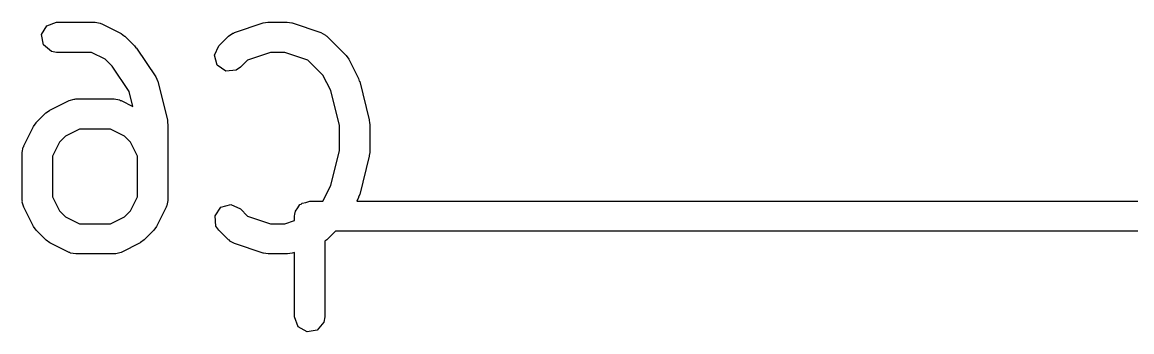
# Model space of a CAD drawing. Extents: x 3.18 to 5.53, y -3.25 to -0.52.
# Drawn here: x 4.2697 to 4.4861, y -1.6712 to -1.6107 of the extents above; entities that cross this region are included whole.
import ezdxf

# ---------------------------------------------------------------- set-up
doc = ezdxf.new("R2010")
doc.units = 0
doc.header["$MEASUREMENT"] = 0
doc.layers.add('BLACK', color=7, linetype='CONTINUOUS')

msp = doc.modelspace()

# ---------------------------------------------------------------- linework, layer by layer
at = {"layer": 'BLACK', "linetype": 'CONTINUOUS'}
for p, q in [((4.27351, -1.61316), (4.27452, -1.61141)), ((4.27452, -1.61141), (4.27642, -1.61072)), ((4.27642, -1.61072), (4.28392, -1.61072)), ((4.28392, -1.61072), (4.28493, -1.6109)), ((4.28493, -1.6109), (4.28507, -1.61101)), ((4.28507, -1.61101), (4.28524, -1.61103)), ((4.28524, -1.61103), (4.28899, -1.61291)), ((4.31111, -1.61275), (4.31673, -1.61087)), ((4.31673, -1.61087), (4.31761, -1.61074)), ((4.31761, -1.61074), (4.31767, -1.61072)), ((4.31767, -1.61072), (4.32142, -1.61072)), ((4.32142, -1.61072), (4.32229, -1.61088)), ((4.32229, -1.61088), (4.32235, -1.61087)), ((4.32235, -1.61087), (4.32798, -1.61275)), ((4.27387, -1.61515), (4.27351, -1.61316)), ((4.28899, -1.61291), (4.2897, -1.61344)), ((4.2897, -1.61344), (4.28976, -1.61346)), ((4.28976, -1.61346), (4.29163, -1.61534)), ((4.30808, -1.61534), (4.30996, -1.61346)), ((4.30996, -1.61346), (4.3108, -1.61287)), ((4.3108, -1.61287), (4.31097, -1.61286)), ((4.31097, -1.61286), (4.31111, -1.61275)), ((4.32798, -1.61275), (4.32888, -1.61324)), ((4.32888, -1.61324), (4.32897, -1.61339)), ((4.32897, -1.61339), (4.32913, -1.61346)), ((4.32913, -1.61346), (4.33288, -1.61721)), ((4.27541, -1.61645), (4.27387, -1.61515)), ((4.29163, -1.61534), (4.29189, -1.61571)), ((4.29189, -1.61571), (4.292, -1.61579)), ((4.292, -1.61579), (4.29575, -1.62141)), ((4.30723, -1.61717), (4.30808, -1.61534)), ((4.27642, -1.61663), (4.27541, -1.61645)), ((4.28322, -1.61663), (4.27642, -1.61663)), ((4.28592, -1.61798), (4.28322, -1.61663)), ((4.28725, -1.61931), (4.28592, -1.61798)), ((4.30775, -1.61912), (4.30723, -1.61717)), ((4.31364, -1.61813), (4.31226, -1.61951)), ((4.31815, -1.61663), (4.31364, -1.61813)), ((4.32094, -1.61663), (4.31815, -1.61663)), ((4.32545, -1.61813), (4.32094, -1.61663)), ((4.32836, -1.62105), (4.32545, -1.61813)), ((4.33288, -1.61721), (4.33339, -1.61794)), ((4.33339, -1.61794), (4.33343, -1.61798)), ((4.33343, -1.61798), (4.33531, -1.62173)), ((4.29056, -1.62426), (4.28725, -1.61931)), ((4.3094, -1.62028), (4.30775, -1.61912)), ((4.31142, -1.6201), (4.3094, -1.62028)), ((4.31226, -1.61951), (4.31142, -1.6201)), ((4.29575, -1.62141), (4.29615, -1.62232)), ((4.29615, -1.62232), (4.29616, -1.62233)), ((4.29616, -1.62233), (4.29804, -1.62983)), ((4.32988, -1.62408), (4.32836, -1.62105)), ((4.33531, -1.62173), (4.33545, -1.62222)), ((4.33545, -1.62222), (4.33553, -1.62233)), ((4.33553, -1.62233), (4.33741, -1.62983)), ((4.29128, -1.62718), (4.29056, -1.62426)), ((4.33159, -1.63091), (4.32988, -1.62408)), ((4.2751, -1.62791), (4.27885, -1.62603)), ((4.27885, -1.62603), (4.27983, -1.62574)), ((4.27983, -1.62574), (4.28001, -1.62578)), ((4.28001, -1.62578), (4.28017, -1.62572)), ((4.28017, -1.62572), (4.28767, -1.62572)), ((4.28767, -1.62572), (4.28868, -1.6259)), ((4.28868, -1.6259), (4.28882, -1.62601)), ((4.28882, -1.62601), (4.28899, -1.62603)), ((4.28899, -1.62603), (4.29128, -1.62718)), ((4.27246, -1.63034), (4.27433, -1.62846)), ((4.27433, -1.62846), (4.27506, -1.62795)), ((4.27506, -1.62795), (4.2751, -1.62791)), ((4.27003, -1.63485), (4.27191, -1.6311)), ((4.27191, -1.6311), (4.27243, -1.63039)), ((4.27243, -1.63039), (4.27246, -1.63034)), ((4.29804, -1.62983), (4.29808, -1.63042)), ((4.29808, -1.63042), (4.29812, -1.63055)), ((4.29812, -1.63055), (4.29812, -1.64555)), ((4.33159, -1.63581), (4.33159, -1.63091)), ((4.33741, -1.62983), (4.33745, -1.63042)), ((4.33745, -1.63042), (4.33749, -1.63055)), ((4.33749, -1.63055), (4.33749, -1.63617)), ((4.27817, -1.63298), (4.27697, -1.63417)), ((4.28087, -1.63163), (4.27817, -1.63298)), ((4.28697, -1.63163), (4.28087, -1.63163)), ((4.28967, -1.63298), (4.28697, -1.63163)), ((4.29087, -1.63417), (4.28967, -1.63298)), ((4.26972, -1.63617), (4.2699, -1.63516)), ((4.2699, -1.63516), (4.27001, -1.63503)), ((4.27001, -1.63503), (4.27003, -1.63485)), ((4.27697, -1.63417), (4.27563, -1.63687)), ((4.29222, -1.63687), (4.29087, -1.63417)), ((4.32988, -1.64264), (4.33159, -1.63581)), ((4.26972, -1.64555), (4.26972, -1.63617)), ((4.27563, -1.63687), (4.27563, -1.64485)), ((4.29222, -1.64485), (4.29222, -1.63687)), ((4.33741, -1.63689), (4.33553, -1.64439)), ((4.33749, -1.63617), (4.33739, -1.63675)), ((4.33739, -1.63675), (4.33741, -1.63689)), ((4.32837, -1.64567), (4.32988, -1.64264)), ((4.33553, -1.64439), (4.33532, -1.64485)), ((4.26978, -1.64571), (4.26972, -1.64555)), ((4.26974, -1.64588), (4.26978, -1.64571)), ((4.27003, -1.64687), (4.26974, -1.64588)), ((4.27563, -1.64485), (4.27697, -1.64755)), ((4.29087, -1.64755), (4.29222, -1.64485)), ((4.29795, -1.64656), (4.29783, -1.64669)), ((4.29812, -1.64555), (4.29795, -1.64656)), ((4.30847, -1.64688), (4.31043, -1.64635)), ((4.31043, -1.64635), (4.31226, -1.64721)), ((4.3235, -1.64702), (4.32389, -1.64636)), ((4.32389, -1.64636), (4.32414, -1.64627)), ((4.32414, -1.64627), (4.32431, -1.64606)), ((4.32431, -1.64606), (4.32506, -1.64593)), ((4.32506, -1.64593), (4.32579, -1.64567)), ((4.32579, -1.64567), (4.32837, -1.64567)), ((4.33531, -1.64499), (4.33497, -1.64567)), ((4.33497, -1.64567), (4.50295, -1.64567)), ((4.33532, -1.64485), (4.33531, -1.64499)), ((4.27191, -1.65062), (4.27003, -1.64687)), ((4.27697, -1.64755), (4.27817, -1.64874)), ((4.27817, -1.64874), (4.28087, -1.65009)), ((4.28697, -1.65009), (4.28967, -1.64874)), ((4.28967, -1.64874), (4.29087, -1.64755)), ((4.29781, -1.64687), (4.29594, -1.65062)), ((4.29783, -1.64669), (4.29781, -1.64687)), ((4.30732, -1.64853), (4.30847, -1.64688)), ((4.30749, -1.65054), (4.30732, -1.64853)), ((4.31226, -1.64721), (4.31364, -1.64859)), ((4.31364, -1.64859), (4.31815, -1.65009)), ((4.32283, -1.64862), (4.3229, -1.64824)), ((4.32283, -1.64946), (4.32283, -1.64862)), ((4.32288, -1.64811), (4.32294, -1.64799)), ((4.3229, -1.64824), (4.32288, -1.64811)), ((4.32294, -1.64799), (4.32301, -1.64761)), ((4.32301, -1.64761), (4.3235, -1.64702)), ((4.27195, -1.65066), (4.27191, -1.65062)), ((4.27246, -1.65138), (4.27195, -1.65066)), ((4.28087, -1.65009), (4.28697, -1.65009)), ((4.29594, -1.65062), (4.29541, -1.65133)), ((4.30808, -1.65138), (4.30749, -1.65054)), ((4.31815, -1.65009), (4.32094, -1.65009)), ((4.32094, -1.65009), (4.32283, -1.64946)), ((4.27433, -1.65326), (4.27246, -1.65138)), ((4.29538, -1.65138), (4.29351, -1.65326)), ((4.29541, -1.65133), (4.29538, -1.65138)), ((4.30996, -1.65326), (4.30808, -1.65138)), ((4.33081, -1.65157), (4.32913, -1.65326)), ((4.5, -1.65157), (4.33081, -1.65157)), ((4.27439, -1.65329), (4.27433, -1.65326)), ((4.2751, -1.65381), (4.27439, -1.65329)), ((4.27885, -1.65569), (4.2751, -1.65381)), ((4.29274, -1.65381), (4.28899, -1.65569)), ((4.29279, -1.65377), (4.29274, -1.65381)), ((4.29351, -1.65326), (4.29279, -1.65377)), ((4.31012, -1.65333), (4.30996, -1.65326)), ((4.31021, -1.65348), (4.31012, -1.65333)), ((4.31111, -1.65397), (4.31021, -1.65348)), ((4.31673, -1.65585), (4.31111, -1.65397)), ((4.32913, -1.65326), (4.32874, -1.65353)), ((4.32874, -1.65353), (4.32874, -1.66831)), ((4.27903, -1.65571), (4.27885, -1.65569)), ((4.27916, -1.65582), (4.27903, -1.65571)), ((4.28017, -1.656), (4.27916, -1.65582)), ((4.28767, -1.656), (4.28017, -1.656)), ((4.28784, -1.65594), (4.28767, -1.656)), ((4.28801, -1.65598), (4.28784, -1.65594)), ((4.28899, -1.65569), (4.28801, -1.65598)), ((4.3168, -1.65585), (4.31673, -1.65585)), ((4.31767, -1.656), (4.3168, -1.65585)), ((4.32142, -1.656), (4.31767, -1.656)), ((4.32148, -1.65598), (4.32142, -1.656)), ((4.32235, -1.65585), (4.32148, -1.65598)), ((4.32283, -1.65569), (4.32235, -1.65585)), ((4.32283, -1.66831), (4.32283, -1.65569)), ((4.32352, -1.6702), (4.32283, -1.66831)), ((4.32527, -1.67121), (4.32352, -1.6702)), ((4.32856, -1.66932), (4.32726, -1.67086)), ((4.32874, -1.66831), (4.32856, -1.66932)), ((4.32726, -1.67086), (4.32527, -1.67121))]:
    msp.add_line(p, q, dxfattribs=at)

doc.saveas('drawing.dxf')
